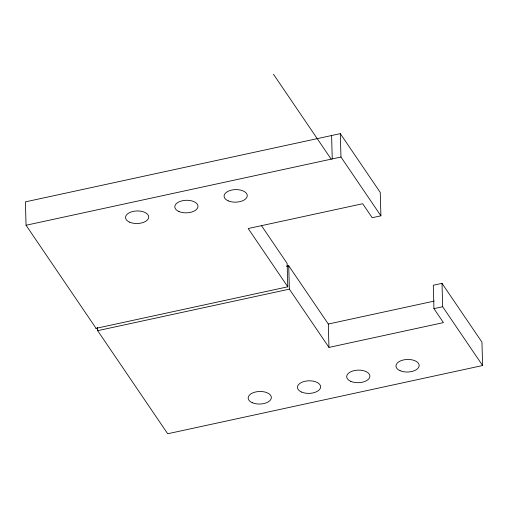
<?xml version="1.0" encoding="UTF-8"?>
<svg xmlns="http://www.w3.org/2000/svg" width="508" height="508" viewBox="0 0 508 508"><rect width="100%" height="100%" fill="white"/><g stroke="black" fill="none" stroke-linecap="round" stroke-linejoin="round"><path stroke-width="0.76" d="M95.809 328.397L287.788 286.804L248.196 228.53L362.687 203.727L372.186 217.71L380.905 215.824L380.251 192.437L340.309 133.642L25.4 201.873L26.054 225.254L96.082 328.339M26.054 225.254L340.963 157.029L380.905 215.824M286.398 266.255L288.715 265.754L328.308 324.034L328.962 347.415L443.446 322.612L433.946 308.629L433.292 285.242L442.011 283.35L481.946 342.144L482.6 365.531L167.691 433.756L97.663 330.67L97.574 327.552M328.962 347.415L289.37 289.141L97.39 330.733L97.307 327.616M328.308 324.034L434.283 301.073M433.946 308.629L442.665 306.737L482.6 365.531M273.475 74.244L331.159 159.156M261.334 225.444L287.134 263.423L287.788 286.804M442.011 283.35L442.665 306.737M340.309 133.642L340.963 157.029M331.597 135.534L332.245 158.921M288.715 265.754L289.37 289.141M400.114 370.7A11.595 6.28 -1.6 0 0 418.986 366.611A11.595 6.28 -1.6 0 0 403.612 359.912A11.595 6.28 -1.6 0 0 400.114 370.7M301.574 392.049A11.595 6.28 -1.6 0 0 320.446 387.96A11.595 6.28 -1.6 0 0 305.073 381.26A11.595 6.28 -1.6 0 0 301.574 392.049M252.305 402.723A11.595 6.28 -1.6 0 0 271.177 398.634A11.595 6.28 -1.6 0 0 255.803 391.935A11.595 6.28 -1.6 0 0 252.305 402.723M350.844 381.375A11.595 6.28 -1.6 0 0 369.716 377.285A11.595 6.28 -1.6 0 0 354.343 370.586A11.595 6.28 -1.6 0 0 350.844 381.375M228.213 200.844A11.595 6.28 -1.6 0 0 247.085 196.755A11.595 6.28 -1.6 0 0 231.712 190.062A11.595 6.28 -1.6 0 0 228.213 200.844M178.943 211.519A11.595 6.28 -1.6 0 0 197.815 207.429A11.595 6.28 -1.6 0 0 182.442 200.736A11.595 6.28 -1.6 0 0 178.943 211.519M129.673 222.193A11.595 6.28 -1.6 0 0 148.546 218.103A11.595 6.28 -1.6 0 0 133.172 211.411A11.595 6.28 -1.6 0 0 129.673 222.193"/></g></svg>
